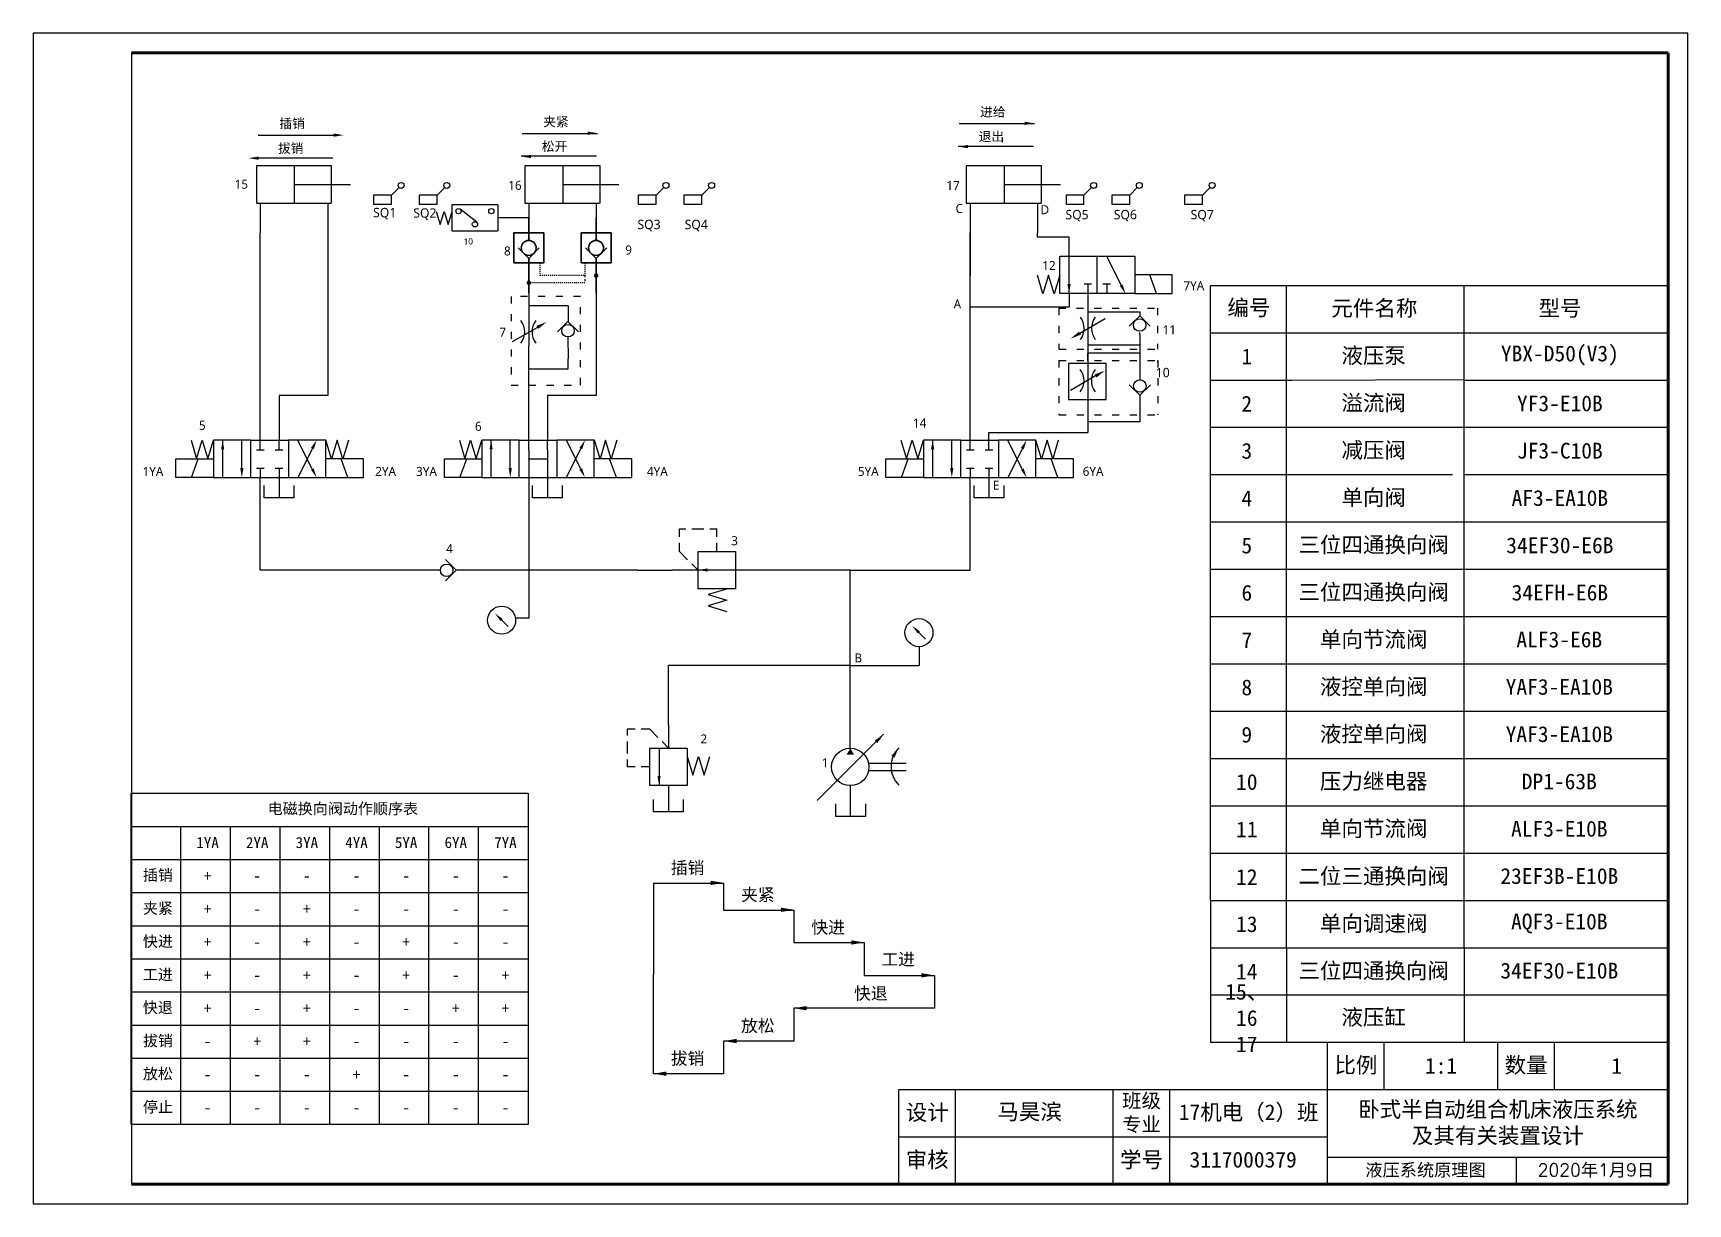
# Model space of a CAD drawing. Extents: x 978 to 1911, y -296 to 620.
# Drawn here: x 977.7 to 1397.7, y -295.6 to 1.4 of the extents above; entities that cross this region are included whole.
import ezdxf

# ---------------------------------------------------------------- set-up
doc = ezdxf.new("R2010")
doc.units = 0
doc.header["$LTSCALE"] = 5
doc.header["$MEASUREMENT"] = 0
doc.set_wipeout_variables(frame=1)
doc.linetypes.add('ACAD_ISO03W100', pattern=[30, 12, -18])
doc.linetypes.add('虚线', pattern=[2, 1, -1])
doc.layers.get('0').update_dxf_attribs({"linetype": 'CONTINUOUS'})
for name, color, linetype in [('11', 1, 'CONTINUOUS'), ('12', 2, 'CONTINUOUS'), ('明细表', 7, 'CONTINUOUS')]:
    doc.layers.add(name, color=color, linetype=linetype)
doc.layers.add('粗实线', color=3, linetype='CONTINUOUS', lineweight=70)
doc.layers.add('粗实线层', color=7, linetype='CONTINUOUS', lineweight=35)
doc.styles.get("Standard").update_dxf_attribs({"font": ''})
doc.styles.get('Standard').set_extended_font_data('Microsoft YaHei')

# ---------------------------------------------------------------- blocks, each defined once
blk = doc.blocks.new('5171', base_point=(201.3, 88.5))
at = {"layer": '11'}
for p, q in [((201.38, 88.43), (201.38, 93.43)), ((213.38, 88.43), (201.38, 88.43)), ((213.38, 93.43), (213.38, 88.43))]:
    blk.add_line(p, q, dxfattribs=at)
blk = doc.blocks.new('5221', base_point=(319.6, 303.8))
at = {"layer": '11', "color": 0}
blk.add_line((318.28, 300.92), (315.62, 293.63), dxfattribs=at)
at = {"layer": '12', "color": 0}
blk.add_solid([(317.83, 301.09), (318.73, 300.76), (319.26, 303.63)], dxfattribs=at)
blk = doc.blocks.new('5237', base_point=(345.2, 24.85))
at = {"layer": '11', "color": 0}
for centre, start, end in [((345.2, 30.89), 233.1301, 306.8699), ((345.2, 18.93), 53.1301, 126.8699)]:
    blk.add_arc(centre, 5, start, end, dxfattribs=at)
blk = doc.blocks.new('5236', base_point=(344.92, 42.98))
at = {"layer": '11', "color": 0}
for p, q in [((342.02, 47.87), (343.5, 42.87)), ((343.5, 42.87), (345, 47.86)), ((345, 47.86), (346.51, 42.87)), ((346.51, 42.87), (348.01, 47.87))]:
    blk.add_line(p, q, dxfattribs=at)
blk = doc.blocks.new('*X8')
at = {"layer": '粗实线层'}
for p, q in [((0, 2), (0, 8)), ((4, 4), (-4, 4)), ((-4, 4), (-4, -4)), ((4, -4), (4, 4)), ((-4, -4), (4, -4)), ((-2.828, 0), (0, -2.828)), ((2.828, 0), (0, -2.828)), ((0, -2.828), (0, -12))]:
    blk.add_line(p, q, dxfattribs=at)
blk.add_circle((0, 0), 2, dxfattribs=at)
blk = doc.blocks.new('*X9')
at = {"layer": '粗实线层'}
for p, q in [((0, 2), (0, 8)), ((4, 4), (-4, 4)), ((-4, 4), (-4, -4)), ((4, -4), (4, 4)), ((-4, -4), (4, -4)), ((-2.828, 0), (0, -2.828)), ((2.828, 0), (0, -2.828)), ((0, -2.828), (0, -12))]:
    blk.add_line(p, q, dxfattribs=at)
blk.add_circle((0, 0), 2, dxfattribs=at)

msp = doc.modelspace()

# ---------------------------------------------------------------- hatches: boundary and pattern name
at = {"lineweight": -3, "ltscale": 0.1}
h = msp.add_hatch(color=0, dxfattribs=at)
edge = h.paths.add_edge_path()
edge.add_arc((1103.47, -61.92), 0.583, 0, 360)
h = msp.add_hatch(color=0, dxfattribs=at)
edge = h.paths.add_edge_path()
edge.add_arc((1120.57, -60.11), 0.583, 0, 360)
at = {"linetype": '虚线', "lineweight": -3, "ltscale": 0.1}
h = msp.add_hatch(color=0, dxfattribs=at)
h.dxf.hatch_style = 1
edge = h.paths.add_edge_path()
edge.add_line((1103.26, -106.63), (1103.64, -106.63))
edge.add_arc((1103.45, -106.63), 0.19, 360, 540)
h = msp.add_hatch(color=0, dxfattribs=at)
h.dxf.hatch_style = 1
edge = h.paths.add_edge_path()
edge.add_line((1103.26, -106.63), (1103.64, -106.63))
edge.add_arc((1103.45, -106.63), 0.19, -180, 0, ccw=False)
h = msp.add_hatch(color=0, dxfattribs=at)
h.dxf.hatch_style = 1
edge = h.paths.add_edge_path()
edge.add_line((1108.38, -106.63), (1108, -106.63))
edge.add_arc((1108.19, -106.63), 0.19, 0, 180, ccw=False)
h = msp.add_hatch(color=0, dxfattribs=at)
h.dxf.hatch_style = 1
edge = h.paths.add_edge_path()
edge.add_line((1108.38, -106.6), (1108, -106.61))
edge.add_arc((1108.19, -106.61), 0.19, 180.6679, 360.6679)
at = {"layer": '12'}
for points in [[(1240.98, -62.28), (1240.18, -62.28), (1240.58, -64.67)], [(1254.17, -62.36), (1253.45, -62.71), (1254.88, -64.68)], [(1025.37, -104.21), (1026.17, -104.21), (1025.77, -101.82)], [(1048.19, -103.79), (1048.9, -104.15), (1049.62, -101.83)], [(1093.5, -104.21), (1094.3, -104.21), (1093.9, -101.82)], [(1116.32, -103.79), (1117.03, -104.15), (1117.75, -101.83)], [(1205.56, -104.21), (1206.36, -104.21), (1205.96, -101.82)], [(1228.38, -103.79), (1229.09, -104.15), (1229.81, -101.83)], [(1031.03, -108.95), (1030.23, -108.95), (1030.63, -111.34)], [(1048.87, -109), (1048.16, -109.35), (1049.59, -111.31)], [(1099.16, -108.95), (1098.36, -108.95), (1098.76, -111.34)], [(1117, -109), (1116.29, -109.35), (1117.72, -111.31)], [(1211.22, -108.95), (1210.42, -108.95), (1210.82, -111.34)], [(1229.06, -109), (1228.35, -109.35), (1229.78, -111.31)], [(1148.86, -134.4), (1148.86, -135.2), (1146.47, -134.8)], [(1096.27, -147.75), (1096.83, -147.19), (1094.86, -145.78)], [(1202.19, -150.91), (1202.75, -150.35), (1200.78, -148.94)], [(1185.07, -180.01), (1184.12, -181.65), (1186.02, -181.65)], [(1191.28, -178.06), (1191.92, -178.71), (1193.54, -176.46)], [(1195.48, -181.94), (1196.24, -182.44), (1197.35, -179.9)], [(1136.12, -187.03), (1136.92, -187.03), (1136.52, -189.42)]]:
    msp.add_hatch(color=0, dxfattribs=at).paths.add_polyline_path(points, flags=0)

# ---------------------------------------------------------------- linework, layer by layer
at = {"color": 0, "ltscale": 0.1}
for p, q in [((977.65, 1.4), (977.65, -295.6)), ((1397.65, 1.4), (977.65, 1.4)), ((1397.65, -295.6), (1397.65, 1.4)), ((1002.65, -3.6), (1002.65, -290.6)), ((1103.44, -45.49), (1095.6, -45.46)), ((1215.49, -46.78), (1215.49, -60.21)), ((1103.44, -64.49), (1103.44, -77.92)), ((1245.35, -64.66), (1245.37, -99.89)), ((1258.52, -64.65), (1258.52, -64.67)), ((1258.52, -64.65), (1258.52, -64.67)), ((1245.31, -69.33), (1258.52, -69.32)), ((1258.52, -69.32), (1258.52, -70.42)), ((1258.53, -75.01), (1258.53, -77.75)), ((1258.53, -77.75), (1245.33, -77.76)), ((1258.56, -79.75), (1245.36, -79.76)), ((1245.36, -81.66), (1245.36, -79.76)), ((1258.53, -79.75), (1258.53, -86.52)), ((1258.53, -81.66), (1258.53, -86.52)), ((1258.54, -90.43), (1258.54, -97.17)), ((1258.54, -90.43), (1258.54, -97.17)), ((1258.57, -90.46), (1258.57, -97.17)), ((1220.25, -99.95), (1245.37, -99.89)), ((1220.25, -101.85), (1220.25, -99.95)), ((1258.57, -97.17), (1245.37, -97.18)), ((1103.44, -104.31), (1103.44, -108.95)), ((1108.19, -104.31), (1108.19, -108.95)), ((1103.44, -106.63), (1108.19, -106.63)), ((1103.44, -134.85), (1103.44, -147.03)), ((1131.05, -134.86), (1127.11, -134.84)), ((1103.44, -147.03), (1100.09, -147.03)), ((1002.53, -199.84), (1002.53, -191.44)), ((1002.53, -191.44), (1103.33, -191.44)), ((1103.33, -191.44), (1103.33, -199.84)), ((1002.53, -199.84), (1103.33, -199.84)), ((1002.53, -275.44), (1002.53, -199.84)), ((1015.13, -275.44), (1015.13, -199.84)), ((1027.73, -275.44), (1027.73, -199.84)), ((1040.33, -275.44), (1040.33, -199.84)), ((1052.93, -275.44), (1052.93, -199.84)), ((1065.53, -275.44), (1065.53, -199.84)), ((1078.13, -275.44), (1078.13, -199.84)), ((1090.73, -275.44), (1090.73, -199.84)), ((1103.33, -199.84), (1103.33, -275.44)), ((1002.53, -208.24), (1103.33, -208.24)), ((1152.92, -214.16), (1152.92, -221.05)), ((1002.53, -216.64), (1103.33, -216.64)), ((1135.09, -214.21), (1135.09, -237.42)), ((1170.75, -221.05), (1170.75, -229.33)), ((1276.5, -218.6), (1276.5, -254.6)), ((1002.53, -225.04), (1103.33, -225.04)), ((1188.57, -229.33), (1188.57, -237.42)), ((1188.57, -229.38), (1188.57, -237.67)), ((1295.77, -230.6), (1295.77, -254.6)), ((1340.9, -230.6), (1340.9, -254.6)), ((1002.53, -233.44), (1103.33, -233.44)), ((1135.09, -262.57), (1135.09, -237.42)), ((1206.4, -237.67), (1206.4, -245.95)), ((1002.53, -241.84), (1103.33, -241.84)), ((1276.5, -242.6), (1276.5, -254.6)), ((1295.77, -242.6), (1295.77, -254.6)), ((1340.9, -242.6), (1340.9, -254.6)), ((1392.65, -254.6), (1392.65, -242.6)), ((1206.4, -245.95), (1170.75, -245.95)), ((1170.75, -246), (1170.75, -254.29)), ((1002.53, -250.24), (1103.33, -250.24)), ((1170.75, -254.29), (1152.92, -254.29)), ((1152.92, -254.29), (1152.92, -262.57)), ((1276.5, -254.6), (1392.65, -254.6)), ((1002.53, -258.64), (1103.33, -258.64)), ((1152.92, -262.57), (1135.09, -262.57)), ((1002.53, -267.04), (1103.33, -267.04)), ((1103.33, -275.44), (1002.53, -275.44)), ((1392.65, -290.6), (1197.39, -290.6)), ((1397.65, -295.6), (1397.65, -290.6)), ((977.65, -295.6), (1397.65, -295.6)), ((1392.65, -295.6), (1397.65, -295.6))]:
    msp.add_line(p, q, dxfattribs=at)
at = {"color": 0}
for p, q in [((1131.25, -39.71), (1131.25, -41.99)), ((1239.81, -39.71), (1239.81, -41.99)), ((1215.5, -101.85), (1215.5, -49.23)), ((1232.6, -50.36), (1232.6, -49.23)), ((1240.58, -50.36), (1232.6, -50.36)), ((1240.58, -55.16), (1240.58, -50.36)), ((1240.58, -64.67), (1240.58, -68.16)), ((1113.43, -67.75), (1113.43, -71.72)), ((1240.58, -68.16), (1215.5, -68.16)), ((1036.3, -116.49), (1036.3, -113.36)), ((1040.07, -111.34), (1040.07, -116.49)), ((1043.83, -113.36), (1043.83, -116.49)), ((1104.43, -116.49), (1104.43, -113.36)), ((1108.19, -111.34), (1108.19, -116.49)), ((1111.96, -113.36), (1111.96, -116.49)), ((1216.49, -116.49), (1216.49, -113.36)), ((1220.25, -111.34), (1220.25, -116.49)), ((1224.02, -113.36), (1224.02, -116.49)), ((1043.83, -116.49), (1036.3, -116.49)), ((1111.96, -116.49), (1104.43, -116.49)), ((1224.02, -116.49), (1216.49, -116.49)), ((1185.07, -159), (1202.5, -159)), ((1135.15, -196.1), (1135.15, -192.97)), ((1142.68, -192.97), (1142.68, -196.1)), ((1142.68, -196.1), (1135.15, -196.1)), ((1181.42, -197.29), (1181.42, -194.15)), ((1188.94, -197.29), (1181.42, -197.29)), ((1188.94, -194.15), (1188.94, -197.29))]:
    msp.add_line(p, q, dxfattribs=at)
at = {"color": 0, "linetype": '虚线', "ltscale": 0.05}
for p, q in [((1117.69, -61.94), (1103.44, -61.94)), ((1106.29, -60.04), (1117.69, -60.04))]:
    msp.add_line(p, q, dxfattribs=at)
at = {"color": 0, "linetype": '虚线', "ltscale": 0.1}
for p, q in [((1117.69, -60.04), (1117.69, -61.94)), ((1258.53, -75.01), (1258.53, -74.23))]:
    msp.add_line(p, q, dxfattribs=at)
at = {"color": 0, "linetype": 'ACAD_ISO03W100', "ltscale": 0.03}
for p, q in [((1098.98, -65.37), (1098.98, -87.88)), ((1116.62, -65.37), (1098.98, -65.37)), ((1116.62, -87.88), (1116.62, -65.37)), ((1237.99, -68.38), (1263.07, -68.38)), ((1237.99, -68.38), (1237.99, -78.75)), ((1263.07, -68.38), (1263.07, -78.75)), ((1238.02, -78.75), (1263.09, -78.75)), ((1238.02, -81.66), (1238.02, -95.43)), ((1238.02, -81.66), (1263.09, -81.66)), ((1263.07, -81.66), (1263.07, -82.16)), ((1263.09, -81.66), (1263.09, -95.43)), ((1098.98, -87.88), (1116.62, -87.88)), ((1238.02, -95.43), (1263.09, -95.43))]:
    msp.add_line(p, q, dxfattribs=at)
at = {"color": 7, "ltscale": 0.1, "true_color": 0xffffff}
msp.add_line((1258.53, -77.75), (1258.53, -79.75), dxfattribs=at)
at = {"lineweight": 30}
msp.add_line((1392.65, -86.6), (1392.65, -242.6), dxfattribs=at)
at = {"layer": '11', "color": 0}
for p, q in [((1034.81, -24.48), (1053.95, -24.48)), ((1101.78, -24.03), (1120.92, -24.03)), ((1212.67, -21.52), (1231.8, -21.52)), ((1231.57, -27.34), (1212.43, -27.34)), ((1034.32, -32.23), (1034.32, -41.73)), ((1053.32, -32.23), (1034.32, -32.23)), ((1053.72, -30.3), (1034.58, -30.3)), ((1043.95, -32.23), (1043.95, -41.73)), ((1053.33, -32.22), (1053.33, -41.73)), ((1120.68, -29.85), (1101.54, -29.85)), ((1102.44, -32.23), (1102.44, -41.73)), ((1121.44, -32.23), (1102.44, -32.23)), ((1112.08, -32.23), (1112.08, -41.73)), ((1121.46, -32.22), (1121.46, -41.73)), ((1214.5, -32.23), (1214.5, -41.73)), ((1233.5, -32.23), (1214.5, -32.23)), ((1224.14, -32.23), (1224.14, -41.73)), ((1233.52, -32.22), (1233.52, -41.73)), ((1043.95, -36.98), (1058.2, -36.98)), ((1068.59, -39.71), (1070.53, -37.78)), ((1080.19, -39.71), (1082.13, -37.78)), ((1112.08, -36.98), (1126.33, -36.98)), ((1135.81, -39.71), (1137.75, -37.78)), ((1147.41, -39.71), (1149.35, -37.78)), ((1224.14, -36.98), (1238.39, -36.98)), ((1244.37, -39.71), (1246.31, -37.78)), ((1255.97, -39.71), (1257.9, -37.78)), ((1274.44, -39.71), (1276.37, -37.78)), ((1034.32, -41.73), (1053.32, -41.73)), ((1035.32, -41.73), (1035.32, -49.23)), ((1052.42, -41.73), (1052.42, -49.23)), ((1064.03, -39.71), (1064.03, -41.99)), ((1068.59, -39.71), (1064.03, -39.71)), ((1064.03, -41.99), (1068.59, -41.99)), ((1068.59, -41.99), (1068.59, -39.71)), ((1075.63, -39.71), (1075.63, -41.99)), ((1080.19, -39.71), (1075.63, -39.71)), ((1075.63, -41.99), (1080.19, -41.99)), ((1080.19, -41.99), (1080.19, -39.71)), ((1102.44, -41.73), (1121.44, -41.73)), ((1103.44, -41.73), (1103.44, -49.23)), ((1120.54, -41.73), (1120.54, -49.23)), ((1135.81, -39.71), (1131.25, -39.71)), ((1131.25, -41.99), (1135.81, -41.99)), ((1135.81, -41.99), (1135.81, -39.71)), ((1142.85, -39.71), (1142.85, -41.99)), ((1147.41, -39.71), (1142.85, -39.71)), ((1142.85, -41.99), (1147.41, -41.99)), ((1147.41, -41.99), (1147.41, -39.71)), ((1214.5, -41.73), (1233.5, -41.73)), ((1215.5, -41.73), (1215.5, -49.23)), ((1232.6, -41.73), (1232.6, -49.23)), ((1244.37, -39.71), (1239.81, -39.71)), ((1239.81, -41.99), (1244.37, -41.99)), ((1244.37, -41.99), (1244.37, -39.71)), ((1251.41, -39.71), (1251.41, -41.99)), ((1255.97, -39.71), (1251.41, -39.71)), ((1251.41, -41.99), (1255.97, -41.99)), ((1255.97, -41.99), (1255.97, -39.71)), ((1269.88, -39.71), (1269.88, -41.99)), ((1274.44, -39.71), (1269.88, -39.71)), ((1269.88, -41.99), (1274.44, -41.99)), ((1274.44, -41.99), (1274.44, -39.71)), ((1083.97, -42.14), (1083.97, -48.79)), ((1095.6, -42.14), (1083.97, -42.14)), ((1090.25, -46.57), (1086.07, -43.22)), ((1095.6, -42.14), (1095.6, -48.79)), ((1035.32, -101.85), (1035.32, -49.23)), ((1052.42, -49.23), (1052.42, -90.54)), ((1083.97, -48.79), (1095.6, -48.79)), ((1120.54, -49.23), (1120.54, -90.54)), ((1238.24, -55.17), (1257.24, -55.17)), ((1238.24, -64.67), (1238.24, -55.17)), ((1240.58, -64.67), (1240.58, -55.16)), ((1247.74, -64.64), (1247.74, -55.14)), ((1253.81, -62.53), (1250.14, -55.17)), ((1257.24, -55.17), (1257.24, -64.67)), ((1233.97, -64.77), (1232.55, -60.02)), ((1235.4, -60.04), (1233.97, -64.77)), ((1236.83, -64.77), (1235.4, -60.04)), ((1238.24, -60.02), (1236.83, -64.77)), ((1246.3, -62.28), (1244.4, -62.28)), ((1245.36, -62.28), (1245.36, -64.67)), ((1251.07, -62.28), (1249.17, -62.28)), ((1250.13, -62.28), (1250.13, -64.67)), ((1266.74, -59.92), (1257.24, -59.92)), ((1262.81, -64.67), (1261.08, -59.92)), ((1266.74, -64.67), (1266.74, -59.92)), ((1247.74, -64.67), (1238.24, -64.67)), ((1245.35, -64.66), (1245.35, -64.66)), ((1257.24, -64.67), (1247.74, -64.67)), ((1257.24, -64.67), (1266.74, -64.67)), ((1113.43, -67.75), (1103.41, -67.75)), ((1258.52, -70.28), (1255.83, -72.97)), ((1261.21, -72.97), (1258.52, -70.28)), ((1113.41, -71.72), (1110.73, -74.41)), ((1116.1, -74.41), (1113.41, -71.72)), ((1103.44, -101.85), (1103.44, -77.92)), ((1113.4, -75.66), (1113.42, -81.19)), ((1103.41, -83.8), (1113.42, -83.8)), ((1113.42, -83.8), (1113.42, -81.19)), ((1249.99, -82.37), (1240.46, -82.37)), ((1240.46, -82.37), (1240.46, -91.57)), ((1249.99, -91.57), (1249.99, -82.37)), ((1255.88, -87.78), (1258.57, -90.46)), ((1258.57, -90.46), (1261.26, -87.78)), ((1052.42, -90.54), (1040.07, -90.54)), ((1040.07, -90.54), (1040.07, -101.85)), ((1120.54, -90.54), (1108.19, -90.54)), ((1108.19, -90.54), (1108.19, -101.85)), ((1240.46, -91.57), (1250, -91.57)), ((1017.73, -101.85), (1019.13, -106.6)), ((1019.13, -106.6), (1020.56, -101.87)), ((1020.56, -101.87), (1021.99, -106.6)), ((1021.99, -106.6), (1023.42, -101.85)), ((1032.93, -101.85), (1023.43, -101.85)), ((1023.43, -101.85), (1023.43, -111.35)), ((1025.81, -111.3), (1025.81, -101.82)), ((1030.63, -108.95), (1030.63, -101.85)), ((1032.93, -111.35), (1032.93, -101.85)), ((1032.97, -101.85), (1042.47, -101.85)), ((1034.37, -104.31), (1036.27, -104.31)), ((1035.32, -104.31), (1035.32, -101.85)), ((1039.12, -104.31), (1041.02, -104.31)), ((1040.07, -104.31), (1040.07, -101.85)), ((1042.47, -101.85), (1042.47, -111.35)), ((1051.97, -101.85), (1042.47, -101.85)), ((1048.51, -109.17), (1044.8, -101.8)), ((1048.54, -103.97), (1044.85, -111.33)), ((1051.97, -111.35), (1051.97, -101.85)), ((1053.41, -106.6), (1051.98, -101.85)), ((1054.83, -101.87), (1053.41, -106.6)), ((1056.26, -106.6), (1054.83, -101.87)), ((1057.67, -101.85), (1056.26, -106.6)), ((1085.85, -101.85), (1087.26, -106.6)), ((1087.26, -106.6), (1088.69, -101.87)), ((1088.69, -101.87), (1090.12, -106.6)), ((1090.12, -106.6), (1091.54, -101.85)), ((1101.06, -101.85), (1091.56, -101.85)), ((1091.56, -101.85), (1091.56, -111.35)), ((1093.93, -111.3), (1093.93, -101.82)), ((1098.76, -108.95), (1098.76, -101.85)), ((1101.06, -111.35), (1101.06, -101.85)), ((1101.1, -101.85), (1110.6, -101.85)), ((1103.44, -104.31), (1103.44, -101.85)), ((1108.19, -104.31), (1108.19, -101.85)), ((1110.59, -101.85), (1110.59, -111.35)), ((1120.09, -101.85), (1110.59, -101.85)), ((1116.64, -109.17), (1112.93, -101.8)), ((1116.67, -103.97), (1112.98, -111.33)), ((1120.09, -111.35), (1120.09, -101.85)), ((1121.54, -106.6), (1120.11, -101.85)), ((1122.96, -101.87), (1121.54, -106.6)), ((1124.39, -106.6), (1122.96, -101.87)), ((1125.8, -101.85), (1124.39, -106.6)), ((1197.91, -101.85), (1199.32, -106.6)), ((1199.32, -106.6), (1200.75, -101.87)), ((1200.75, -101.87), (1202.18, -106.6)), ((1202.18, -106.6), (1203.6, -101.85)), ((1213.12, -101.85), (1203.62, -101.85)), ((1203.62, -101.85), (1203.62, -111.35)), ((1205.99, -111.3), (1205.99, -101.82)), ((1210.82, -108.95), (1210.82, -101.85)), ((1213.12, -111.35), (1213.12, -101.85)), ((1213.16, -101.85), (1222.66, -101.85)), ((1214.56, -104.31), (1216.46, -104.31)), ((1215.5, -104.31), (1215.5, -101.85)), ((1219.31, -104.31), (1221.21, -104.31)), ((1220.25, -104.31), (1220.25, -101.85)), ((1222.65, -101.85), (1222.65, -111.35)), ((1232.15, -101.85), (1222.65, -101.85)), ((1228.7, -109.17), (1224.99, -101.8)), ((1228.73, -103.97), (1225.04, -111.33)), ((1232.15, -111.35), (1232.15, -101.85)), ((1233.59, -106.6), (1232.17, -101.85)), ((1235.02, -101.87), (1233.59, -106.6)), ((1236.45, -106.6), (1235.02, -101.87)), ((1237.86, -101.85), (1236.45, -106.6)), ((1013.91, -106.61), (1023.41, -106.61)), ((1013.91, -111.36), (1013.91, -106.61)), ((1017.84, -111.36), (1019.57, -106.61)), ((1034.37, -108.95), (1036.27, -108.95)), ((1035.32, -108.95), (1035.32, -111.34)), ((1039.12, -108.95), (1041.02, -108.95)), ((1040.07, -108.95), (1040.07, -111.34)), ((1061.48, -106.61), (1051.98, -106.61)), ((1057.56, -111.36), (1055.83, -106.61)), ((1061.48, -111.36), (1061.48, -106.61)), ((1082.04, -106.61), (1091.54, -106.61)), ((1082.04, -111.36), (1082.04, -106.61)), ((1085.97, -111.36), (1087.7, -106.61)), ((1103.44, -108.95), (1103.44, -111.34)), ((1108.19, -108.95), (1108.19, -111.34)), ((1129.61, -106.61), (1120.11, -106.61)), ((1125.69, -111.36), (1123.96, -106.61)), ((1129.61, -111.36), (1129.61, -106.61)), ((1194.1, -106.61), (1203.6, -106.61)), ((1194.1, -111.36), (1194.1, -106.61)), ((1198.03, -111.36), (1199.76, -106.61)), ((1214.56, -108.95), (1216.46, -108.95)), ((1215.5, -108.95), (1215.5, -111.34)), ((1219.31, -108.95), (1221.21, -108.95)), ((1220.25, -108.95), (1220.25, -111.34)), ((1241.67, -106.61), (1232.17, -106.61)), ((1237.74, -111.36), (1236.02, -106.61)), ((1241.67, -111.36), (1241.67, -106.61)), ((1023.41, -111.36), (1013.91, -111.36)), ((1023.43, -111.35), (1032.93, -111.35)), ((1032.97, -111.34), (1042.47, -111.34)), ((1035.32, -134.86), (1035.32, -111.34)), ((1042.47, -111.35), (1051.97, -111.35)), ((1051.98, -111.36), (1061.48, -111.36)), ((1091.54, -111.36), (1082.04, -111.36)), ((1091.56, -111.35), (1101.06, -111.35)), ((1101.1, -111.34), (1110.6, -111.34)), ((1103.44, -111.34), (1103.44, -134.86)), ((1110.59, -111.35), (1120.09, -111.35)), ((1120.11, -111.36), (1129.61, -111.36)), ((1203.6, -111.36), (1194.1, -111.36)), ((1203.62, -111.35), (1213.12, -111.35)), ((1213.16, -111.34), (1222.66, -111.34)), ((1215.5, -134.86), (1215.5, -111.34)), ((1222.65, -111.35), (1232.15, -111.35)), ((1232.17, -111.36), (1241.67, -111.36)), ((1146.44, -139.6), (1146.44, -130.1)), ((1146.44, -130.1), (1155.94, -130.1)), ((1155.94, -130.1), (1155.94, -139.6)), ((1084.99, -134.86), (1082.31, -132.17)), ((1081.05, -134.86), (1035.32, -134.86)), ((1082.31, -137.54), (1084.99, -134.86)), ((1103.44, -134.86), (1084.99, -134.86)), ((1127.11, -134.84), (1103.44, -134.85)), ((1131.05, -134.86), (1139.83, -134.86)), ((1146.44, -134.86), (1139.83, -134.86)), ((1155.98, -134.84), (1146.47, -134.84)), ((1162.62, -134.86), (1155.94, -134.86)), ((1185.07, -134.86), (1162.62, -134.86)), ((1185.07, -159), (1185.07, -134.86)), ((1185.07, -134.86), (1215.5, -134.86)), ((1155.94, -139.6), (1146.44, -139.6)), ((1153.76, -139.65), (1149.01, -141.05)), ((1149.01, -141.05), (1153.75, -142.48)), ((1153.75, -142.48), (1149.01, -143.91)), ((1095.88, -146.8), (1098.22, -149.14)), ((1149.01, -143.91), (1153.76, -145.34)), ((1201.8, -149.96), (1204.14, -152.3)), ((1202.5, -154.25), (1202.5, -159)), ((1185.07, -159), (1138.92, -159)), ((1138.92, -174.12), (1138.92, -159)), ((1185.07, -172.48), (1185.07, -159)), ((1138.92, -174.12), (1138.92, -179.95)), ((1185.07, -180.08), (1185.07, -172.48)), ((1134.17, -189.45), (1134.17, -179.95)), ((1134.17, -179.95), (1143.67, -179.95)), ((1136.56, -179.91), (1136.56, -189.42)), ((1143.67, -179.95), (1143.67, -189.45)), ((1193.49, -176.47), (1176.69, -193.27)), ((1143.69, -182.12), (1145.1, -186.87)), ((1145.1, -186.87), (1146.53, -182.14)), ((1146.53, -182.14), (1147.95, -186.87)), ((1147.95, -186.87), (1149.38, -182.12)), ((1189.7, -183.8), (1199.28, -183.8)), ((1199.28, -185.7), (1189.71, -185.7)), ((1143.67, -189.45), (1134.17, -189.45)), ((1138.92, -189.45), (1138.92, -196.1)), ((1185.07, -189.54), (1185.07, -197.29)), ((1135.09, -214.21), (1152.92, -214.21)), ((1152.92, -221.05), (1170.75, -221.05)), ((1170.75, -229.33), (1188.57, -229.33)), ((1188.57, -237.67), (1206.4, -237.67))]:
    msp.add_line(p, q, dxfattribs=at)
for centre, radius in [((1071.05, -37.24), 0.759), ((1082.64, -37.24), 0.759), ((1138.27, -37.24), 0.759), ((1149.86, -37.24), 0.759), ((1246.82, -37.24), 0.759), ((1258.42, -37.24), 0.759), ((1276.89, -37.24), 0.759), ((1085.63, -43.77), 0.665), ((1093.96, -43.77), 0.665), ((1089.79, -47.1), 0.665), ((1258.52, -72.65), 1.58), ((1113.42, -74.08), 1.58), ((1258.56, -88.1), 1.58), ((1082.63, -134.86), 1.58), ((1096.56, -147.53), 3.56), ((1202.48, -150.69), 3.56), ((1185.05, -184.75), 4.75)]:
    msp.add_circle(centre, radius, dxfattribs=at)
msp.add_arc((1202.09, -184.63), 6.68, 134.6929, 225.3648, dxfattribs=at)
at = {"layer": '12', "color": 0}
for p, q in [((1141.68, -124.38), (1143.31, -124.38)), ((1141.71, -126.4), (1141.71, -124.38)), ((1144.83, -124.38), (1147.87, -124.38)), ((1149.39, -124.38), (1151.2, -124.38)), ((1151.19, -126.4), (1151.19, -124.38)), ((1143.76, -132.19), (1141.69, -130.11)), ((1141.71, -130.1), (1141.71, -127.92)), ((1151.19, -130.1), (1151.19, -127.92)), ((1146.45, -134.87), (1144.84, -133.26)), ((1128.44, -175.18), (1128.44, -176.81)), ((1130.46, -175.21), (1128.44, -175.21)), ((1134.17, -175.21), (1131.98, -175.21)), ((1136.25, -177.26), (1134.18, -175.19)), ((1128.44, -178.33), (1128.44, -181.37)), ((1138.94, -179.95), (1137.33, -178.34)), ((1128.44, -182.89), (1128.44, -184.7)), ((1130.46, -184.69), (1128.44, -184.69)), ((1134.17, -184.69), (1131.98, -184.69))]:
    msp.add_line(p, q, dxfattribs=at)
for points in [[(1053.95, -24.06), (1053.95, -24.89), (1056.44, -24.48)], [(1118.43, -23.58), (1118.43, -24.41), (1120.92, -23.99)], [(1229.31, -21.07), (1229.31, -21.9), (1231.8, -21.48)], [(1214.92, -27.8), (1214.92, -26.97), (1212.43, -27.38)], [(1034.88, -30.74), (1034.88, -29.91), (1032.39, -30.32)], [(1104.03, -30.31), (1104.03, -29.48), (1101.54, -29.89)], [(1149.64, -213.62), (1149.64, -214.71), (1152.92, -214.16)], [(1167.47, -220.45), (1167.47, -221.54), (1170.75, -221)], [(1185.3, -228.73), (1185.3, -229.83), (1188.57, -229.28)], [(1203.12, -237.07), (1203.12, -238.16), (1206.4, -237.62)], [(1174.02, -246.5), (1174.02, -245.41), (1170.75, -245.95)], [(1156.19, -254.83), (1156.19, -253.74), (1152.92, -254.29)], [(1138.37, -263.12), (1138.37, -262.03), (1135.09, -262.57)]]:
    msp.add_solid(points, dxfattribs=at)
at = {"layer": '明细表', "lineweight": -3}
for p, q in [((1276.5, -206.6), (1276.5, -62.6)), ((1276.5, -62.6), (1297.11, -62.6)), ((1276.5, -62.6), (1297.11, -62.6)), ((1276.5, -62.6), (1297.11, -62.6)), ((1295.77, -230.6), (1295.77, -62.6)), ((1295.77, -62.6), (1340.9, -62.6)), ((1340.9, -230.6), (1340.9, -62.6)), ((1340.9, -158.6), (1340.9, -62.6)), ((1340.9, -62.6), (1392.65, -62.6)), ((1276.5, -74.6), (1297.11, -74.6)), ((1276.5, -74.6), (1297.11, -74.6)), ((1295.77, -74.6), (1340.9, -74.6)), ((1295.77, -230.6), (1295.77, -74.6)), ((1340.9, -74.6), (1392.65, -74.6)), ((1340.9, -230.6), (1340.9, -74.6)), ((1276.5, -86.6), (1295.77, -86.6)), ((1276.5, -86.6), (1297.11, -86.6)), ((1295.77, -86.6), (1340.9, -86.44)), ((1340.9, -86.6), (1392.65, -86.6)), ((1276.5, -98.6), (1295.77, -98.6)), ((1295.77, -98.6), (1340.9, -98.6)), ((1340.9, -98.6), (1392.65, -98.6)), ((1276.5, -110.6), (1295.77, -110.6)), ((1295.77, -110.6), (1337.9, -110.6)), ((1340.9, -110.6), (1392.65, -110.6)), ((1276.5, -122.6), (1295.77, -122.6)), ((1295.77, -122.6), (1340.9, -122.6)), ((1340.9, -122.6), (1392.65, -122.6)), ((1276.5, -134.6), (1295.77, -134.6)), ((1295.77, -134.6), (1340.9, -134.6)), ((1340.9, -134.6), (1392.65, -134.6)), ((1276.5, -146.6), (1295.77, -146.6)), ((1295.77, -146.6), (1340.9, -146.6)), ((1340.9, -146.6), (1392.65, -146.6)), ((1276.5, -158.6), (1295.77, -158.6)), ((1276.5, -158.6), (1295.77, -158.6)), ((1295.77, -158.6), (1340.9, -158.6)), ((1295.77, -158.6), (1340.9, -158.6)), ((1340.9, -158.6), (1392.65, -158.6)), ((1340.9, -158.6), (1392.65, -158.6)), ((1276.5, -170.6), (1295.77, -170.6)), ((1295.77, -170.6), (1340.9, -170.6)), ((1340.9, -170.6), (1392.65, -170.6)), ((1276.5, -182.6), (1392.65, -182.6)), ((1276.5, -194.6), (1392.65, -194.6)), ((1276.5, -218.6), (1276.5, -206.6)), ((1276.5, -206.6), (1392.65, -206.6)), ((1276.5, -206.6), (1295.77, -206.6)), ((1276.5, -206.6), (1392.65, -206.6)), ((1295.77, -206.6), (1340.9, -206.6)), ((1340.9, -206.6), (1392.65, -206.6)), ((1276.5, -218.6), (1295.77, -218.6)), ((1276.5, -218.6), (1392.65, -218.6)), ((1295.77, -218.6), (1340.9, -218.6)), ((1340.9, -218.6), (1392.65, -218.6)), ((1276.5, -230.6), (1295.77, -230.6)), ((1276.5, -230.6), (1392.65, -230.6)), ((1276.5, -230.6), (1295.77, -230.6)), ((1276.5, -230.6), (1392.65, -230.6)), ((1295.77, -230.6), (1340.9, -230.6)), ((1295.77, -230.6), (1340.9, -230.6)), ((1340.9, -230.6), (1392.65, -230.6)), ((1340.9, -230.6), (1392.65, -230.6)), ((1276.5, -242.6), (1295.77, -242.6)), ((1276.5, -242.6), (1295.77, -242.6)), ((1295.77, -242.6), (1340.9, -242.6)), ((1295.77, -242.6), (1340.9, -242.6)), ((1340.9, -242.6), (1392.65, -242.6)), ((1340.9, -242.6), (1392.65, -242.6)), ((1306.19, -290.6), (1306.19, -254.6)), ((1306.19, -254.6), (1392.65, -254.6)), ((1320.59, -266.6), (1320.59, -254.6)), ((1349.39, -266.6), (1349.39, -254.6)), ((1363.79, -266.6), (1363.79, -254.6)), ((1197.39, -290.6), (1197.39, -266.6)), ((1197.39, -266.6), (1392.65, -266.6)), ((1211.79, -290.6), (1211.79, -266.6)), ((1251.79, -290.6), (1251.79, -266.6)), ((1251.79, -266.6), (1392.65, -266.6)), ((1251.79, -266.6), (1392.65, -266.6)), ((1266.19, -290.6), (1266.19, -266.6)), ((1197.39, -278.6), (1306.19, -278.6)), ((1197.39, -290.6), (1197.39, -282.6)), ((1306.19, -283.74), (1392.65, -283.74)), ((1354.1, -283.74), (1354.1, -290.6))]:
    msp.add_line(p, q, dxfattribs=at)
at = {"layer": '粗实线'}
for p, q in [((1002.65, -3.6), (1392.65, -3.6)), ((1392.65, -3.6), (1392.65, -290.6)), ((1392.65, -290.6), (1002.65, -290.6))]:
    msp.add_line(p, q, dxfattribs=at)

# ---------------------------------------------------------------- block references
at = {"color": 0, "xscale": 0.664999999999989, "yscale": 0.664999999999989, "zscale": 0.664999999999989}
msp.add_blockref('5236', (1081.92, -47.07), dxfattribs=at)
at = {"color": 0, "xscale": 0.95, "yscale": 0.95, "zscale": 0.95}
for name, p, rotation in [('5221', (1108.35, -71.95), 319.9999999999964), ('5237', (1103.41, -74.36), 90)]:
    msp.add_blockref(name, p, dxfattribs=dict(at, rotation=rotation))
at = {"layer": '11', "color": 0}
for name, p, xscale, yscale, zscale, rotation in [('5221', (1240.63, -76.01), 0.95, 0.95, 0.95, 140.2244866665842), ('5237', (1245.3, -73.5), 0.9500000000000001, 0.9500000000000001, 0.9500000000000001, 270.2244866665843), ('5221', (1250.05, -84.28), 0.9499999999999998, 0.9499999999999998, 0.9499999999999998, 319.9999999999999), ('5237', (1245.37, -86.77), 0.95, 0.95, 0.95, 90)]:
    msp.add_blockref(name, p, dxfattribs=dict(at, xscale=xscale, yscale=yscale, zscale=zscale, rotation=rotation))
at = {"layer": '11', "color": 0, "xscale": 0.6269999999999697, "yscale": 0.6269999999999697, "zscale": 0.6269999999999697}
msp.add_blockref('5171', (1181.37, -197.24), dxfattribs=at)

# ---------------------------------------------------------------- texts
at = {"color": 0, "attachment_point": 1}
for s, insert, char_height, width in [('{\\fMicrosoft YaHei|b0|i0|c134|p34;插销}', (1040.15, -20.34), 2.3712, 6.7239), ('{\\fMicrosoft YaHei|b0|i0|c134|p34;夹紧}', (1107.12, -19.89), 2.3712, 6.7239), ('{\\fMicrosoft YaHei|b0|i0|c134|p34;进给}', (1218, -17.39), 2.3712, 6.7239), ('{\\fMicrosoft YaHei|b0|i0|c134|p34;退出}', (1217.65, -23.65), 2.3712, 6.7239), ('{\\fMicrosoft YaHei|b0|i0|c134|p34;拔销}', (1039.79, -26.61), 2.3712, 6.7239), ('{\\fMicrosoft YaHei|b0|i0|c134|p34;松开}', (1106.76, -26.16), 2.3712, 6.7239), ('15', (1028.81, -35.79), 2.28, 5.8416), ('16', (1098.25, -36.08), 2.28, 6.4653), ('17', (1209.44, -36.08), 2.28, 6.4653), ('C', (1211.77, -41.96), 2.28, 6.4653), ('{\\fMicrosoft YaHei|b0|i0|c134|p34;SQ1}', (1063.95, -42.94), 2.3712, 6.7239), ('SQ2\\P', (1074.15, -43.04), 2.371, 6.7239), ('{\\fMicrosoft YaHei|b0|i0|c134|p34;SQ3}', (1131.04, -45.95), 2.3712, 6.7239), ('{\\fMicrosoft YaHei|b0|i0|c134|p34;SQ4}', (1143.02, -45.95), 2.3712, 6.7239), ('D', (1233.37, -42.25), 2.28, 6.4653), ('{\\fMicrosoft YaHei|b0|i0|c134|p34;SQ5}', (1239.67, -43.45), 2.3712, 6.7239), ('{\\fMicrosoft YaHei|b0|i0|c134|p34;SQ6}', (1251.93, -43.45), 2.3712, 6.7239), ('{\\fMicrosoft YaHei|b0|i0|c134|p34;SQ7}', (1271.44, -43.45), 2.3712, 6.7239), ('10', (1086.92, -50.63), 1.596, 4.5257), ('12', (1233.78, -56.4), 2.28, 6.4653), ('7YA', (1269.62, -61.53), 2.28, 6.4653), ('A', (1211.29, -66.17), 2.28, 6.4653), ('7', (1095.99, -73.31), 2.28, 6.4653), ('11', (1264.34, -72.73), 2.28, 6.4653), ('10', (1262.6, -83.52), 2.371, 6.7239), ('14', (1200.95, -96.37), 2.28, 6.4653), ('5', (1019.76, -96.95), 2.28, 6.4653), ('6', (1089.79, -97.19), 2.28, 6.4653), ('1YA', (1005.44, -108.64), 2.28, 6.4653), ('2YA', (1064.48, -108.64), 2.28, 6.4653), ('3YA', (1074.85, -108.64), 2.28, 6.4653), ('4YA', (1133.45, -108.64), 2.28, 6.4653), ('5YA', (1186.98, -108.64), 2.28, 6.4653), ('6YA', (1244.05, -108.64), 2.28, 6.4653), ('E', (1221.27, -112.16), 2.28, 6.4653), ('4', (1082.5, -128.23), 2.28, 6.4653), ('3', (1154.85, -126.22), 2.28, 6.4653), ('B', (1186.11, -155.96), 2.28, 6.4653), ('2', (1147.03, -176.52), 2.28, 6.4653), ('1', (1177.82, -182.53), 2.28, 6.4653), ('插销', (1139.51, -208.77), 3.12, 8.8472), ('夹紧', (1157.34, -215.6), 3.12, 8.8472), ('快进', (1175.17, -223.89), 3.12, 8.8472), ('工进', (1192.99, -231.98), 3.12, 8.8472), ('快退', (1186.02, -240.63), 3.12, 8.8472), ('放松', (1157.34, -248.84), 3.12, 8.8472), ('拔销', (1139.51, -257.13), 3.12, 8.8472)]:
    msp.add_mtext(s, dxfattribs=dict(at, insert=insert, char_height=char_height, width=width))
at = {"color": 0, "insert": (1127.93, -52.47), "char_height": 2.28, "width": 6.4653, "attachment_point": 1, "rotation": 0.1177}
msp.add_mtext('9', dxfattribs=at)
at = {"layer": '明细表', "lineweight": -3, "attachment_point": 5}
for s, insert, char_height, width in [('{\\fSimSun|b0|i0|c134|p2;编号}', (1286.23, -68.47), 4, 19.0913), ('{\\fSimSun|b0|i0|c134|p2;元件名称}', (1318.08, -68.6), 4, 40), ('{\\fSimSun|b0|i0|c134|p2;型号}', (1365.19, -68.6), 4, 23.1934), ('{\\fSimSun|b0|i0|c134|p2;1}', (1285.7, -80.6), 4, 14.4), ('{\\fSimSun|b0|i0|c134|p2;液压泵}', (1317.9, -80.6), 4, 40), ('{\\fSimSun|b0|i0|c134|p2;YBX-D50(V3)}', (1365.15, -80.4), 4, 58.2773), ('{\\fSimSun|b0|i0|c134|p2;2}', (1285.7, -92.6), 4, 14.4), ('{\\fSimSun|b0|i0|c134|p2;溢流阀}', (1317.9, -92.6), 4, 40), ('{\\fSimSun|b0|i0|c134|p2;YF3-E10B}', (1365.15, -92.56), 4, 58.2773), ('{\\fSimSun|b0|i0|c134|p2;3}', (1285.7, -104.6), 4, 14.4), ('{\\fSimSun|b0|i0|c134|p2;减压阀}', (1317.9, -104.6), 4, 40), ('{\\fSimSun|b0|i0|c134|p2;JF3-C10B}', (1365.15, -104.56), 4, 58.2773), ('{\\fSimSun|b0|i0|c134|p2;4}', (1285.7, -116.6), 4, 14.4), ('{\\fSimSun|b0|i0|c134|p2;单向阀}', (1317.9, -116.6), 4, 40), ('{\\fSimSun|b0|i0|c134|p2;AF3-EA10B}', (1365.15, -116.56), 4, 58.2773), ('{\\fSimSun|b0|i0|c134|p2;三位四通换向阀}', (1317.9, -128.6), 4, 40), ('{\\fSimSun|b0|i0|c134|p2;5}', (1285.7, -128.6), 4, 14.4), ('{\\fSimSun|b0|i0|c134|p2;34EF30-E6B}', (1365.15, -128.56), 4, 58.2773), ('{\\fSimSun|b0|i0|c134|p2;三位四通换向阀}', (1317.9, -140.6), 4, 40), ('{\\fSimSun|b0|i0|c134|p2;34EFH-E6B}', (1365.15, -140.56), 4, 58.2773), ('{\\fSimSun|b0|i0|c134|p2;6}', (1285.7, -140.6), 4, 14.4), ('{\\fSimSun|b0|i0|c134|p2;7}', (1285.7, -152.6), 4, 14.4), ('{\\fSimSun|b0|i0|c134|p2;单向节流阀}', (1317.9, -152.6), 4, 40), ('{\\fSimSun|b0|i0|c134|p2;ALF3-E6B}', (1365.01, -152.46), 4, 58.2773), ('{\\fSimSun|b0|i0|c134|p2;8}', (1285.7, -164.6), 4, 14.4), ('{\\fSimSun|b0|i0|c134|p2;液控单向阀}', (1317.9, -164.6), 4, 40), ('{\\fSimSun|b0|i0|c134|p2;YAF3-EA10B}', (1365.01, -164.46), 4, 58.2773), ('{\\fSimSun|b0|i0|c134|p2;9}', (1285.7, -176.6), 4, 14.4), ('{\\fSimSun|b0|i0|c134|p2;液控单向阀}', (1317.9, -176.6), 4, 40), ('{\\fSimSun|b0|i0|c134|p2;YAF3-EA10B}', (1365.01, -176.46), 4, 58.2773), ('{\\fSimSun|b0|i0|c134|p2;10}', (1285.7, -188.6), 4, 14.4), ('{\\fSimSun|b0|i0|c134|p2;压力继电器}', (1317.9, -188.6), 4, 40), ('{\\fSimSun|b0|i0|c134|p2;DP1-63B}', (1365.01, -188.46), 4, 58.2773), ('{\\fSimSun|b0|i0|c134|p2;电磁换向阀动作顺序表}', (1056.28, -195.49), 2.8, 72.7191), ('{\\fSimSun|b0|i0|c134|p2;11}', (1285.7, -200.6), 4, 14.4), ('{\\fSimSun|b0|i0|c134|p2;单向节流阀}', (1317.9, -200.6), 4, 40), ('{\\fSimSun|b0|i0|c134|p2;ALF3-E10B}', (1365.01, -200.46), 4, 58.2773), ('{\\fSimSun|b0|i0|c134|p2;1YA}', (1021.93, -203.95), 2.8, 13.3639), ('{\\fSimSun|b0|i0|c134|p2;2YA}', (1034.53, -203.95), 2.8, 13.3639), ('{\\fSimSun|b0|i0|c134|p2;3YA}', (1047.13, -203.95), 2.8, 13.3639), ('{\\fSimSun|b0|i0|c134|p2;4YA}', (1059.73, -203.95), 2.8, 13.3639), ('{\\fSimSun|b0|i0|c134|p2;5YA}', (1072.33, -203.95), 2.8, 13.3639), ('{\\fSimSun|b0|i0|c134|p2;6YA}', (1084.93, -203.95), 2.8, 13.3639), ('{\\fSimSun|b0|i0|c134|p2;7YA}', (1097.53, -203.95), 2.8, 13.3639), ('{\\fSimSun|b0|i0|c134|p2;二位三通换向阀}', (1317.9, -212.67), 4, 40), ('{\\fSimSun|b0|i0|c134|p2;插销}', (1009.33, -212.35), 2.8, 13.3639), ('{\\fSimSun|b0|i0|c134|p2;+}', (1021.93, -212.35), 2.8, 13.3639), ('{\\fSimSun|b0|i0|c134|p2;-}', (1034.53, -212.35), 2.8, 13.3639), ('{\\fSimSun|b0|i0|c134|p2;-}', (1047.13, -212.35), 2.8, 13.3639), ('{\\fSimSun|b0|i0|c134|p2;-}', (1059.73, -212.35), 2.8, 13.3639), ('{\\fSimSun|b0|i0|c134|p2;-}', (1072.33, -212.35), 2.8, 13.3639), ('{\\fSimSun|b0|i0|c134|p2;-}', (1084.93, -212.35), 2.8, 13.3639), ('{\\fSimSun|b0|i0|c134|p2;-}', (1097.53, -212.35), 2.8, 13.3639), ('{\\fSimSun|b0|i0|c134|p2;12}', (1285.7, -212.67), 4, 14.4), ('{\\fSimSun|b0|i0|c134|p2;23EF3B-E10B}', (1365.01, -212.46), 4, 58.2773), ('{\\fSimSun|b0|i0|c134|p2;夹紧}', (1009.33, -220.75), 2.8, 13.3639), ('{\\fSimSun|b0|i0|c134|p2;+}', (1021.93, -220.75), 2.8, 13.3639), ('{\\fSimSun|b0|i0|c134|p2;-}', (1034.53, -220.75), 2.8, 13.3639), ('{\\fSimSun|b0|i0|c134|p2;+}', (1047.13, -220.75), 2.8, 13.3639), ('{\\fSimSun|b0|i0|c134|p2;-}', (1059.73, -220.75), 2.8, 13.3639), ('{\\fSimSun|b0|i0|c134|p2;-}', (1072.33, -220.75), 2.8, 13.3639), ('{\\fSimSun|b0|i0|c134|p2;-}', (1084.93, -220.75), 2.8, 13.3639), ('{\\fSimSun|b0|i0|c134|p2;-}', (1097.53, -220.75), 2.8, 13.3639), ('{\\fSimSun|b0|i0|c134|p2;单向调速阀}', (1317.9, -224.67), 4, 40), ('{\\fSimSun|b0|i0|c134|p2;AQF3-E10B}', (1365.01, -224.46), 4, 58.2773), ('{\\fSimSun|b0|i0|c134|p2;13}', (1285.7, -224.67), 4, 14.4), ('{\\fSimSun|b0|i0|c134|p2;快进}', (1009.33, -229.15), 2.8, 13.3639), ('{\\fSimSun|b0|i0|c134|p2;+}', (1021.93, -229.15), 2.8, 13.3639), ('{\\fSimSun|b0|i0|c134|p2;-}', (1034.53, -229.15), 2.8, 13.3639), ('{\\fSimSun|b0|i0|c134|p2;+}', (1047.13, -229.15), 2.8, 13.3639), ('{\\fSimSun|b0|i0|c134|p2;-}', (1059.73, -229.15), 2.8, 13.3639), ('{\\fSimSun|b0|i0|c134|p2;+}', (1072.33, -229.15), 2.8, 13.3639), ('{\\fSimSun|b0|i0|c134|p2;-}', (1084.93, -229.15), 2.8, 13.3639), ('{\\fSimSun|b0|i0|c134|p2;-}', (1097.53, -229.15), 2.8, 13.3639), ('{\\fSimSun|b0|i0|c134|p2;14}', (1285.7, -236.67), 4, 14.4), ('{\\fSimSun|b0|i0|c134|p2;三位四通换向阀}', (1317.9, -236.67), 4, 40), ('{\\fSimSun|b0|i0|c134|p2;34EF30-E10B}', (1365.01, -236.46), 4, 58.2773), ('{\\fSimSun|b0|i0|c134|p2;工进}', (1009.33, -237.55), 2.8, 13.3639), ('{\\fSimSun|b0|i0|c134|p2;+}', (1021.93, -237.55), 2.8, 13.3639), ('{\\fSimSun|b0|i0|c134|p2;-}', (1034.53, -237.55), 2.8, 13.3639), ('{\\fSimSun|b0|i0|c134|p2;+}', (1047.13, -237.55), 2.8, 13.3639), ('{\\fSimSun|b0|i0|c134|p2;-}', (1059.73, -237.55), 2.8, 13.3639), ('{\\fSimSun|b0|i0|c134|p2;+}', (1072.33, -237.55), 2.8, 13.3639), ('{\\fSimSun|b0|i0|c134|p2;-}', (1084.93, -237.55), 2.8, 13.3639), ('{\\fSimSun|b0|i0|c134|p2;+}', (1097.53, -237.55), 2.8, 13.3639), ('{\\fSimSun|b0|i0|c134|p2;15、16\\P17}', (1285.7, -248.44), 4, 14.4), ('{\\fSimSun|b0|i0|c134|p2;快退}', (1009.33, -245.95), 2.8, 13.3639), ('{\\fSimSun|b0|i0|c134|p2;+}', (1021.93, -245.95), 2.8, 13.3639), ('{\\fSimSun|b0|i0|c134|p2;-}', (1034.53, -245.95), 2.8, 13.3639), ('{\\fSimSun|b0|i0|c134|p2;+}', (1047.13, -245.95), 2.8, 13.3639), ('{\\fSimSun|b0|i0|c134|p2;-}', (1059.73, -245.95), 2.8, 13.3639), ('{\\fSimSun|b0|i0|c134|p2;-}', (1072.33, -245.95), 2.8, 13.3639), ('{\\fSimSun|b0|i0|c134|p2;+}', (1084.93, -245.95), 2.8, 13.3639), ('{\\fSimSun|b0|i0|c134|p2;+}', (1097.53, -245.95), 2.8, 13.3639), ('{\\fSimSun|b0|i0|c134|p2;液压缸}', (1317.9, -248.44), 4, 40), ('{\\fSimSun|b0|i0|c134|p2;拔销}', (1009.33, -254.35), 2.8, 13.3639), ('{\\fSimSun|b0|i0|c134|p2;-}', (1021.93, -254.35), 2.8, 13.3639), ('{\\fSimSun|b0|i0|c134|p2;+}', (1034.53, -254.35), 2.8, 13.3639), ('{\\fSimSun|b0|i0|c134|p2;+}', (1047.13, -254.35), 2.8, 13.3639), ('{\\fSimSun|b0|i0|c134|p2;-}', (1059.73, -254.35), 2.8, 13.3639), ('{\\fSimSun|b0|i0|c134|p2;-}', (1072.33, -254.35), 2.8, 13.3639), ('{\\fSimSun|b0|i0|c134|p2;-}', (1084.93, -254.35), 2.8, 13.3639), ('{\\fSimSun|b0|i0|c134|p2;-}', (1097.53, -254.35), 2.8, 13.3639), ('{\\fSimSun|b0|i0|c134|p2;比例}', (1313.39, -260.6), 4, 14.4), ('{\\fSimSun|b1|i0|c134|p2;1:1}', (1334.99, -260.6), 4, 28.8), ('{\\fSimSun|b0|i0|c134|p2;数量}', (1356.59, -260.6), 4, 14.4), ('{\\fSimSun|b1|i0|c134|p2; 1}', (1378.22, -260.6), 4, 28.865), ('{\\fSimSun|b0|i0|c134|p2;放松}', (1009.33, -262.75), 2.8, 13.3639), ('{\\fSimSun|b0|i0|c134|p2;-}', (1021.93, -262.75), 2.8, 13.3639), ('{\\fSimSun|b0|i0|c134|p2;-}', (1034.53, -262.75), 2.8, 13.3639), ('{\\fSimSun|b0|i0|c134|p2;-}', (1047.13, -262.75), 2.8, 13.3639), ('{\\fSimSun|b0|i0|c134|p2;+}', (1059.73, -262.75), 2.8, 13.3639), ('{\\fSimSun|b0|i0|c134|p2;-}', (1072.33, -262.75), 2.8, 13.3639), ('{\\fSimSun|b0|i0|c134|p2;-}', (1084.93, -262.75), 2.8, 13.3639), ('{\\fSimSun|b0|i0|c134|p2;-}', (1097.53, -262.75), 2.8, 13.3639), ('{\\fSimSun|b0|i0|c134|p2;班级\\P专业}', (1258.97, -272.62), 3.6, 12.96), ('{\\fSimSun|b0|i0|c134|p2;停止}', (1009.33, -271.15), 2.8, 13.3639), ('{\\fSimSun|b0|i0|c134|p2;-}', (1021.93, -271.15), 2.8, 13.3639), ('{\\fSimSun|b0|i0|c134|p2;-}', (1034.53, -271.15), 2.8, 13.3639), ('{\\fSimSun|b0|i0|c134|p2;-}', (1047.13, -271.15), 2.8, 13.3639), ('{\\fSimSun|b0|i0|c134|p2;-}', (1059.73, -271.15), 2.8, 13.3639), ('{\\fSimSun|b0|i0|c134|p2;-}', (1072.33, -271.15), 2.8, 13.3639), ('{\\fSimSun|b0|i0|c134|p2;-}', (1084.93, -271.15), 2.8, 13.3639), ('{\\fSimSun|b0|i0|c134|p2;-}', (1097.53, -271.15), 2.8, 13.3639), ('{\\fSimSun|b0|i0|c134|p2;设计}', (1204.59, -272.6), 4, 14.4), ('{\\fSimSun|b0|i0|c134|p2;马昊滨}', (1230.58, -272.43), 4, 39.435), ('{\\fSimSun|b0|i0|c134|p2;17机电（2）班}', (1286.16, -272.6), 4, 47.1235), ('{\\fSimSun|b0|i0|c134|p2;\\H0.8333x;卧式半自动组合机床液压系统\\P及其有关装置设计\\H1.2x; }', (1349.42, -275.17), 4.8, 86.465), ('{\\fSimSun|b0|i0|c134|p2;审核}', (1204.59, -284.6), 4, 14.4), ('{\\fSimSun|b0|i0|c134|p2;学号}', (1258.99, -284.6), 4, 14.4), ('{\\fSimSun|b0|i0|c134|p2;3117000379}', (1284.77, -284.41), 4, 14.4), ('{\\fSimSun|b0|i0|c134|p2;液压系统原理图}', (1331.06, -287.17), 3.2, 49.7452), ('{\\Ftxt,chineset|c134;2020\\fSimSun|b0|i0|c134|p2;年\\Ftxt,chineset|c134;1\\fSimSun|b0|i0|c134|p2;月\\Ftxt,chineset|c134;9\\fSimSun|b0|i0|c134|p2;日}', (1374.29, -287.17), 3.2, 36.7198)]:
    msp.add_mtext(s, dxfattribs=dict(at, insert=insert, char_height=char_height, width=width))

# ---------------------------------------------------------------- next in the draw order: wipeouts: each hides what was drawn before it
at = {"color": 0}
for points in [[(1107.24, -56.89), (1107.24, -53.76), (1107.24, -49.29), (1103.44, -49.29), (1099.64, -49.29), (1099.64, -53.76), (1099.64, -56.89), (1099.64, -56.89), (1103.44, -56.89)], [(1124.34, -56.89), (1124.34, -53.75), (1124.34, -49.29), (1120.54, -49.29), (1116.74, -49.29), (1116.74, -53.75), (1116.74, -56.89), (1116.74, -56.89), (1120.54, -56.89)]]:
    msp.add_wipeout(points, dxfattribs=at)

# ---------------------------------------------------------------- next in the draw order: linework, layer by layer
at = {"color": 0, "linetype": '虚线', "ltscale": 0.1}
for p, q in [((1107.24, -56.89), (1106.29, -56.89)), ((1116.74, -56.89), (1117.69, -56.89))]:
    msp.add_line(p, q, dxfattribs=at)
at = {"color": 0, "linetype": '虚线', "ltscale": 0.05}
for p, q in [((1106.29, -56.89), (1106.29, -60.04)), ((1117.69, -56.89), (1117.69, -60.04))]:
    msp.add_line(p, q, dxfattribs=at)

# ---------------------------------------------------------------- next in the draw order: block references
at = {"color": 0, "xscale": 0.95, "yscale": 0.95, "zscale": 0.95}
for name, p in [('*X8', (1103.44, -53.09)), ('*X9', (1120.54, -53.09))]:
    msp.add_blockref(name, p, dxfattribs=at)

# ---------------------------------------------------------------- next in the draw order: texts
at = {"color": 0, "insert": (1097.17, -52.72), "char_height": 2.28, "width": 6.4653, "attachment_point": 1, "rotation": 0.1177}
msp.add_mtext('8', dxfattribs=at)

doc.saveas('drawing.dxf')
